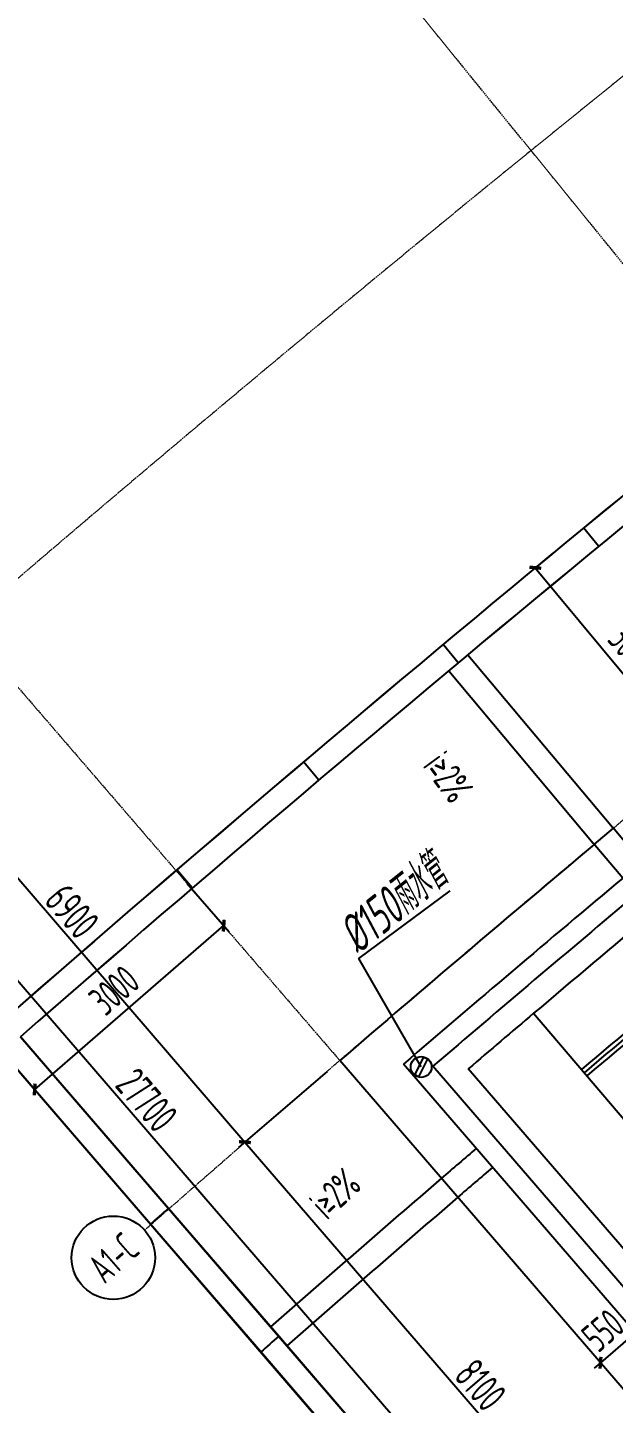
# Model space of a CAD drawing. Header units: millimetres. Extents: x 0 to 12110233, y -6694180 to 0.
# Drawn here: x 11578062 to 11585084, y -6469727 to -6453222 of the extents above; entities that cross this region are included whole.
import ezdxf
from ezdxf.enums import TextEntityAlignment as Align

# ---------------------------------------------------------------- set-up
doc = ezdxf.new("R2010")
doc.units = ezdxf.units.MM
doc.header["$LTSCALE"] = 10
doc.linetypes.add('A1-RG-AXIS-3~4F$0$CENTER', pattern=[50.8, 31.75, -6.35, 6.35, -6.35])
for name, color, linetype in [('A1-RG-AXIS-3~4F$0$A-DIMS-100', 1, 'Continuous'), ('A1-RG-AXIS-3~4F$0$A-SYMB-NAME', 13, 'Continuous'), ('A1-RI-F3$0$0P-RW-E', 210, 'Continuous'), ('A1-RI-F3$0$0P-RW-PR-V', 210, 'Continuous'), ('A1-RI-F3$0$A-DIMS-1：100', 1, 'Continuous'), ('A1-RI-F3$0$A-SYMB', 4, 'Continuous'), ('A1-RI-F3$0$A-SYMB-AREA', 4, 'Continuous'), ('A1-RI-F3$0$A-SYMB-NAME', 4, 'Continuous'), ('A1-RI-F3$0$A-SYMB-STRS', 1, 'Continuous'), ('A1-RI-F3$0$A-TEXT', 4, 'Continuous'), ('A1-RI-F3$0$A-TEXT1', 4, 'Continuous'), ('A1-RI-F3$0$A1-RI-F3$0$A-DETL-PEN0', 247, 'Continuous'), ('A1-RI-F3$0$A1-RI-F3$0$A-DETL-PEN2', 233, 'Continuous'), ('A1-RI-F3$0$Crescent canopy$0$A-DETL-PEN0', 247, 'Continuous'), ('A1-RI-F3$0$Crescent canopy$0$A-DETL-PEN2', 233, 'Continuous')]:
    doc.layers.add(name, color=color, linetype=linetype)
doc.layers.add('A1-RG-AXIS-3~4F$0$A-GRID', color=1, linetype='A1-RG-AXIS-3~4F$0$CENTER', lineweight=9)
doc.styles.add('A1-RG-AXIS-3~4F$0$A1-RG-AXIS$0$XD2008', font='xd-hzs.shx', dxfattribs={"width": 0.7, "bigfont": 'xd-hztxt.shx'})
doc.styles.add('A1-RG-AXIS-3~4F$0$XD2008', font='xd-hzs.shx', dxfattribs={"width": 0.7, "bigfont": 'xd-hztxt.shx'})
doc.styles.add('A1-RI-F3$0$ECADI', font='gbeitc.shx', dxfattribs={"width": 0.7, "bigfont": 'gbcbig.shx'})
doc.styles.add('A1-RI-F3$0$XD2008', font='xd-hzs.shx', dxfattribs={"width": 0.7, "bigfont": 'xd-hztxt.shx'})
doc.dimstyles.new('A1-RG-AXIS-3~4F$0$XD100$0', dxfattribs={"dimscale": 100, "dimtxt": 5.5, "dimasz": 1, "dimexe": 1, "dimexo": 2, "dimgap": 0.5, "dimtad": 1, "dimdec": 0, "dimdsep": 46, "dimtxsty": 'A1-RG-AXIS-3~4F$0$XD2008', "dimblk": 'A1-RG-AXIS-3~4F$0$_ArchTick', "dimblk1": 'A1-RG-AXIS-3~4F$0$_ArchTick', "dimblk2": 'A1-RG-AXIS-3~4F$0$_ArchTick', "dimsah": 1, "dimcen": 2.5, "dimclrt": 4, "dimazin": 0, "dimtfac": 1, "dimtdec": 0, "dimtix": 1, "dimtmove": 0, "dimatfit": 3, "dimfxl": 0, "dimtolj": 1, "dimtzin": 0, "dimarcsym": 0})
doc.dimstyles.new('A1-RI-F3$0$XD100$0', dxfattribs={"dimscale": 100, "dimtxt": 3.5, "dimasz": 2, "dimexe": 1, "dimexo": 2, "dimgap": 1, "dimtad": 1, "dimdec": 0, "dimdsep": 46, "dimtxsty": 'A1-RI-F3$0$XD2008', "dimblk1": 'A1-RI-F3$0$_ArchTick', "dimblk2": 'A1-RI-F3$0$_ArchTick', "dimsah": 1, "dimcen": 2.5, "dimclrd": 1, "dimclre": 1, "dimclrt": 4, "dimaunit": 1, "dimadec": 0, "dimazin": 0, "dimtfac": 1, "dimtdec": 0, "dimtix": 1, "dimtmove": 2, "dimatfit": 3, "dimfxl": 0, "dimtolj": 1, "dimtzin": 0, "dimarcsym": 0})

# ---------------------------------------------------------------- blocks, each defined once
blk = doc.blocks.new('A1-RG-AXIS-3~4F$0$_ArchTick')
at = {"color": 0, "linetype": 'ByBlock', "const_width": 0.4}
blk.add_lwpolyline([(-0.5, -0.5), (0.5, 0.5)], dxfattribs=at)
blk = doc.blocks.new('*D706')
at = {"layer": 'A1-RG-AXIS-3~4F$0$A-DIMS-100', "color": 0, "lineweight": -2}
for p, q in [((11571862, -6454379), (11570195, -6455815)), ((11570271, -6455750), (11588352, -6476735)), ((11589943, -6475365), (11588276, -6476801))]:
    blk.add_line(p, q, dxfattribs=at)
at = {"layer": 'A1-RG-AXIS-3~4F$0$A-DIMS-100', "color": 0, "lineweight": -2, "xscale": 100, "yscale": 100, "zscale": 100}
for p, rotation in [((11570271, -6455750), 130.7474706807866), ((11588352, -6476735), 310.7474706807866)]:
    blk.add_blockref('A1-RG-AXIS-3~4F$0$_ArchTick', p, dxfattribs=dict(at, rotation=rotation))
at = {"layer": 'A1-RG-AXIS-3~4F$0$A-DIMS-100', "color": 4, "insert": (11579491, -6466088), "char_height": 375, "attachment_point": 5, "rotation": 310.7475, "style": 'A1-RG-AXIS-3~4F$0$XD2008'}
blk.add_mtext('\\A1;27700', dxfattribs=at)
blk = doc.blocks.new('*D707')
at = {"layer": 'A1-RG-AXIS-3~4F$0$A-DIMS-100', "color": 0, "lineweight": -2}
for p, q in [((11581653, -6465743), (11580592, -6466657)), ((11580668, -6466592), (11585954, -6472729)), ((11586939, -6471880), (11585878, -6472794))]:
    blk.add_line(p, q, dxfattribs=at)
at = {"layer": 'A1-RG-AXIS-3~4F$0$A-DIMS-100', "color": 0, "lineweight": -2, "xscale": 100, "yscale": 100, "zscale": 100}
for p, rotation in [((11580668, -6466592), 130.7384765822796), ((11585954, -6472729), 310.7384765822796)]:
    blk.add_blockref('A1-RG-AXIS-3~4F$0$_ArchTick', p, dxfattribs=dict(at, rotation=rotation))
at = {"layer": 'A1-RG-AXIS-3~4F$0$A-DIMS-100', "color": 4, "insert": (11583491, -6469505), "char_height": 375, "attachment_point": 5, "rotation": 310.7385, "style": 'A1-RG-AXIS-3~4F$0$XD2008'}
blk.add_mtext('\\A1;8100', dxfattribs=at)
blk = doc.blocks.new('*D708')
at = {"layer": 'A1-RG-AXIS-3~4F$0$A-DIMS-100', "color": 0, "lineweight": -2}
for p, q in [((11577150, -6460515), (11576089, -6461429)), ((11576165, -6461363), (11580668, -6466592)), ((11581653, -6465743), (11580592, -6466657))]:
    blk.add_line(p, q, dxfattribs=at)
at = {"layer": 'A1-RG-AXIS-3~4F$0$A-DIMS-100', "color": 0, "lineweight": -2, "xscale": 100, "yscale": 100, "zscale": 100}
for p, rotation in [((11576165, -6461363), 130.738476582275), ((11580668, -6466592), 310.738476582275)]:
    blk.add_blockref('A1-RG-AXIS-3~4F$0$_ArchTick', p, dxfattribs=dict(at, rotation=rotation))
at = {"layer": 'A1-RG-AXIS-3~4F$0$A-DIMS-100', "color": 4, "insert": (11578596, -6463822), "char_height": 375, "attachment_point": 5, "rotation": 310.7385, "style": 'A1-RG-AXIS-3~4F$0$XD2008'}
blk.add_mtext('\\A1;6900', dxfattribs=at)
blk = doc.blocks.new('*D730')
at = {"layer": 'A1-RG-AXIS-3~4F$0$A-DIMS-100', "color": 0, "lineweight": -2}
for p, q in [((11576910, -6445929), (11569936, -6451766)), ((11578860, -6448259), (11576846, -6445852)), ((11571885, -6454095), (11569871, -6451689))]:
    blk.add_line(p, q, dxfattribs=at)
at = {"layer": 'A1-RG-AXIS-3~4F$0$A-DIMS-100', "color": 0, "lineweight": -2, "xscale": 100, "yscale": 100, "zscale": 100}
for p, rotation in [((11576910, -6445929), 39.92476147491337), ((11569936, -6451766), 219.9247614749133)]:
    blk.add_blockref('A1-RG-AXIS-3~4F$0$_ArchTick', p, dxfattribs=dict(at, rotation=rotation))
at = {"layer": 'A1-RG-AXIS-3~4F$0$A-DIMS-100', "color": 4, "insert": (11573270, -6448665), "char_height": 375, "attachment_point": 5, "rotation": 39.9248, "style": 'A1-RG-AXIS-3~4F$0$XD2008'}
blk.add_mtext('\\A1;9095', dxfattribs=at)
blk = doc.blocks.new('A1-RG-AXIS-3~4F$0$A1zhouhao')
at = {"color": 13}
blk.add_circle((11937809, -6402822), 500, dxfattribs=at)
at = {"style": 'A1-RG-AXIS-3~4F$0$A1-RG-AXIS$0$XD2008', "width": 0.7}
blk.add_attdef('GRID', text='', height=500, dxfattribs=at).set_placement((11937809, -6402822), align=Align.MIDDLE)
blk = doc.blocks.new('A1-RI-F3$0$5erhfh')
at = {"layer": 'A1-RI-F3$0$A-SYMB-AREA', "style": 'A1-RI-F3$0$ECADI', "width": 0.7}
blk.add_attdef('340M2', text='', height=2.5, dxfattribs=at).set_placement((0, 1.25), align=Align.MIDDLE_LEFT)
at = {"layer": 'A1-RI-F3$0$A-SYMB-NAME', "style": 'A1-RI-F3$0$ECADI', "width": 0.7}
blk.add_attdef('CHINESENAME', (-12.29, 3.09), '', height=4.5, dxfattribs=at)
blk = doc.blocks.new('A1-RI-F3$0$A1RUODIANJIAN')
at = {"layer": 'A1-RI-F3$0$A-SYMB-NAME', "linetype": 'ByBlock', "style": 'A1-RI-F3$0$XD2008', "width": 0.7}
blk.add_attdef('A1RUODIANJIAN', (11587156, -6438427), '', height=350, dxfattribs=at)
blk = doc.blocks.new('A1-RI-F3$0$A1-RI-F3$0$CRESCENT')
at = {"layer": 'A1-RI-F3$0$A1-RI-F3$0$A-DETL-PEN0'}
blk.add_arc((761266, 423693), 299488, 129.98894, 130.34323, dxfattribs=at)
at = {"layer": 'A1-RI-F3$0$A1-RI-F3$0$A-DETL-PEN2'}
for p, q in [((567560, 658271), (567379, 658491)), ((565879, 656875), (565696, 657093)), ((565994, 656971), (567726, 654904)), ((565764, 656778), (567496, 654711)), ((564207, 655467), (564022, 655684)), ((568079, 654482), (567726, 654904)), ((567508, 654696), (567738, 654889)), ((567849, 654290), (567496, 654711)), ((562690, 654173), (562504, 654389)), ((566782, 652669), (570610, 648167)), ((560229, 652416), (572444, 638239)), ((560630, 652388), (572472, 638643)), ((572749, 642482), (564459, 652104)), ((572807, 643257), (565222, 652061)), ((571339, 645344), (565575, 652034)), ((569856, 647524), (565999, 652002))]:
    blk.add_line(p, q, dxfattribs=at)
for centre, radius, start, end in [((770689, 411957), 319552, 127.92821, 131.19384), ((770689, 411957), 319267, 127.93148, 131.14309), ((761399, 423538), 301707, 129.9892, 130.74932), ((761388, 423552), 301160, 129.98924, 130.64472), ((761384, 423555), 300905, 129.98926, 130.59704), ((761370, 423572), 300583, 129.98928, 130.34356), ((761388, 423551), 299725, 129.98936, 130.34344), ((761388, 423551), 299625, 129.98937, 130.34343), ((761406, 423530), 300639, 130.34356, 130.5397), ((761388, 423551), 299825, 130.64425, 130.74936), ((761388, 423551), 299525, 130.64415, 130.74936), ((761388, 423551), 299825, 130.74936, 131.26819), ((761388, 423551), 299525, 130.74936, 131.26871), ((761388, 423551), 301700, 131.26495, 131.31907), ((761388, 423551), 299675, 131.26845, 131.32295)]:
    blk.add_arc(centre, radius, start, end, dxfattribs=at)
blk = doc.blocks.new('A1-RI-F3$0$_ArchTick')
at = {"color": 0, "linetype": 'ByBlock', "const_width": 0.4}
blk.add_lwpolyline([(-0.5, -0.5), (0.5, 0.5)], dxfattribs=at)
blk = doc.blocks.new('*D533')
at = {"layer": 'A1-RI-F3$0$A-DIMS-1：100', "color": 1, "linetype": 'ByBlock', "lineweight": -2}
for p, q in [((11579973, -6463486), (11580480, -6464071)), ((11578148, -6465960), (11580414, -6463995)), ((11577706, -6465451), (11578213, -6466036))]:
    blk.add_line(p, q, dxfattribs=at)
at = {"layer": 'A1-RI-F3$0$A-DIMS-1：100', "color": 1, "linetype": 'ByBlock', "lineweight": -2, "xscale": 100, "yscale": 100, "zscale": 100}
for p, rotation in [((11580414, -6463995), 40.92488334424444), ((11578148, -6465960), 220.9248833442444)]:
    blk.add_blockref('A1-RI-F3$0$_ArchTick', p, dxfattribs=dict(at, rotation=rotation))
at = {"layer": 'A1-RI-F3$0$A-DIMS-1：100', "color": 4, "linetype": 'ByBlock', "insert": (11579101, -6464770), "char_height": 350, "attachment_point": 5, "rotation": 40.9249, "style": 'A1-RI-F3$0$XD2008'}
blk.add_mtext('\\A1;3000', dxfattribs=at)
blk = doc.blocks.new('*D534')
at = {"layer": 'A1-RI-F3$0$A-DIMS-1：100', "color": 1, "linetype": 'ByBlock', "lineweight": -2}
for p, q in [((11584358, -6459528), (11584071, -6459766)), ((11584148, -6459702), (11586060, -6462013)), ((11586270, -6461839), (11585983, -6462077))]:
    blk.add_line(p, q, dxfattribs=at)
at = {"layer": 'A1-RI-F3$0$A-DIMS-1：100', "color": 1, "linetype": 'ByBlock', "lineweight": -2, "xscale": 100, "yscale": 100, "zscale": 100}
for p, rotation in [((11584148, -6459702), 129.6011142332151), ((11586060, -6462013), 309.6011142332151)]:
    blk.add_blockref('A1-RI-F3$0$_ArchTick', p, dxfattribs=dict(at, rotation=rotation))
at = {"layer": 'A1-RI-F3$0$A-DIMS-1：100', "color": 4, "linetype": 'ByBlock', "insert": (11585316, -6460682), "char_height": 350, "attachment_point": 5, "rotation": 309.6011, "style": 'A1-RI-F3$0$XD2008'}
blk.add_mtext('\\A1;3000', dxfattribs=at)
blk = doc.blocks.new('*D544')
at = {"layer": 'A1-RI-F3$0$A-DIMS-1：100', "color": 1, "linetype": 'ByBlock', "lineweight": -2}
for p, q in [((11585346, -6468879), (11584929, -6469238)), ((11585298, -6468824), (11585280, -6468804)), ((11585346, -6468879), (11585421, -6468814)), ((11584881, -6469183), (11584864, -6469163)), ((11584929, -6469238), (11584853, -6469304))]:
    blk.add_line(p, q, dxfattribs=at)
at = {"layer": 'A1-RI-F3$0$A-DIMS-1：100', "color": 1, "linetype": 'ByBlock', "lineweight": -2, "xscale": 100, "yscale": 100, "zscale": 100}
for p, rotation in [((11585346, -6468879), 220.7462168750131), ((11584929, -6469238), 40.74621687501305)]:
    blk.add_blockref('A1-RI-F3$0$_ArchTick', p, dxfattribs=dict(at, rotation=rotation))
at = {"layer": 'A1-RI-F3$0$A-DIMS-1：100', "color": 4, "linetype": 'ByBlock', "insert": (11584958, -6468851), "char_height": 350, "attachment_point": 5, "rotation": 40.7462, "style": 'A1-RI-F3$0$XD2008'}
blk.add_mtext('\\A1;550', dxfattribs=at)
blk = doc.blocks.new('A1-RI-F3$0$ysd-ll')
at = {"layer": 'A1-RI-F3$0$0P-RW-PR-V'}
blk.add_lwpolyline([(-25, 120), (25, 120), (25, -120), (-25, -120)], close=True, dxfattribs=at)
blk.add_circle((0, 0), 125, dxfattribs=at)
blk = doc.blocks.new('A1-RI-F3$0$Crescent canopy$0$CRESCENT')
at = {"layer": 'A1-RI-F3$0$Crescent canopy$0$A-DETL-PEN0'}
blk.add_arc((761266, 423693), 299488, 129.98894, 130.34323, dxfattribs=at)
at = {"layer": 'A1-RI-F3$0$Crescent canopy$0$A-DETL-PEN2'}
for p, q in [((567560, 658271), (567379, 658491)), ((565879, 656875), (565696, 657093)), ((565994, 656971), (567726, 654904)), ((565764, 656778), (567496, 654711)), ((564207, 655467), (564022, 655684)), ((568079, 654482), (567726, 654904)), ((567508, 654696), (567738, 654889)), ((567849, 654290), (567496, 654711)), ((562690, 654173), (562504, 654389)), ((566782, 652669), (570610, 648167)), ((562190, 650141), (560230, 652415)), ((562404, 650330), (560630, 652387)), ((572749, 642482), (564459, 652104)), ((572807, 643257), (565222, 652061)), ((571339, 645344), (565575, 652034)), ((569856, 647524), (565999, 652002)), ((563726, 648795), (562404, 650330)), ((563512, 648607), (562190, 650141)), ((565047, 647261), (563726, 648795)), ((564833, 647073), (563512, 648607))]:
    blk.add_line(p, q, dxfattribs=at)
for centre, radius, start, end in [((769989, 412830), 318434, 127.92538, 131.20248), ((769989, 412830), 318149, 127.92865, 131.15156), ((761399, 423538), 301707, 129.9892, 130.74932), ((761388, 423552), 301160, 129.98924, 130.64472), ((761384, 423555), 300905, 129.98926, 130.59704), ((761370, 423572), 300583, 129.98928, 130.34356), ((761388, 423551), 299725, 129.98936, 130.34344), ((761388, 423551), 299625, 129.98937, 130.34343), ((761406, 423530), 300639, 130.34356, 130.5397), ((761388, 423551), 299825, 130.64425, 130.74936), ((761388, 423551), 299525, 130.64415, 130.74936), ((761388, 423551), 299825, 130.74936, 131.26819), ((761388, 423551), 299525, 130.74936, 131.26871), ((761388, 423551), 301700, 131.26495, 131.31907), ((761388, 423551), 299675, 131.26845, 131.32295)]:
    blk.add_arc(centre, radius, start, end, dxfattribs=at)
blk = doc.blocks.new('A1-RG-AXIS-3~4F')
at = {"layer": 'A1-RG-AXIS-3~4F$0$A-GRID', "linetype": 'A1-RG-AXIS-3~4F$0$CENTER', "ltscale": 0.05}
blk.add_lwpolyline([(11682866.1, -6392336.6, 0.1037295), (11569674.9, -6456283.6, 0.1037295)], format="xyb", dxfattribs=at)
at = {"layer": 'A1-RG-AXIS-3~4F$0$A-GRID', "ltscale": 0.05}
blk.add_lwpolyline([(11690526.5, -6414141.6, 0.1045271), (11584753.6, -6473784.9, 0.1045271)], format="xyb", dxfattribs=at)
at = {"layer": 'A1-RG-AXIS-3~4F$0$A-GRID', "linetype": 'A1-RG-AXIS-3~4F$0$CENTER', "ltscale": 0.05}
for points in [[(11599551.6, -6473713.4), (11573311.8, -6441427.7)], [(11566139, -6447430.3), (11593295, -6478949.3)]]:
    blk.add_lwpolyline(points, dxfattribs=at)
blk.add_arc((11778731.9, -6694178.6), 308600, 107.574373, 131.323037, dxfattribs=at)
at = {"layer": 'A1-RG-AXIS-3~4F$0$A-GRID', "ltscale": 0.05}
blk.add_arc((11778731.9, -6694178.6), 301700, 107.53359, 131.336201, dxfattribs=at)
at = {"layer": 'A1-RG-AXIS-3~4F$0$A-SYMB-NAME', "linetype": 'ByBlock'}
ref = blk.add_blockref('A1-RG-AXIS-3~4F$0$A1zhouhao', (-1615834.2, -9534144.9), dxfattribs=dict(at, rotation=41.28872405074253))
ref.add_attrib('GRID', 'A1-C', dxfattribs={"layer": '0', "color": 4, "height": 350, "rotation": 41.28872, "style": 'A1-RG-AXIS-3~4F$0$A1-RG-AXIS$0$XD2008', "width": 0.7}).set_placement((11579090.6, -6467978), align=Align.MIDDLE)
at = {"layer": 'A1-RG-AXIS-3~4F$0$A-DIMS-100'}
for p1, p2, distance, picture, middle in [((11578988.1, -6448411.9), (11572013.5, -6454248.7), -3237.7, '*D730', (11573270.5, -6448665.2)), ((11572013.5, -6454248.7), (11590094, -6475234), -2300, '*D706', (11579491.2, -6466087.6)), ((11577301.9, -6460384), (11581804.9, -6465612.2), -1500.7, '*D708', (11578596.3, -6463822.5)), ((11581804.9, -6465612.2), (11587091, -6471749.5), -1500.7, '*D707', (11583490.9, -6469505.2))]:
    dim = blk.add_aligned_dim(p1=p1, p2=p2, distance=distance, dimstyle='A1-RG-AXIS-3~4F$0$XD100$0', override={"dimtxt": 3.75}, dxfattribs=at)
    dim.commit()
    dim.dimension.update_dxf_attribs({"geometry": picture, "text_midpoint": middle})
blk = doc.blocks.new('A1-RI-F3')
at = {"layer": 'A1-RI-F3$0$A-SYMB'}
blk.add_lwpolyline([(11582780.2, -6465690.5), (11582033.5, -6464388.3), (11583129.4, -6463575.9)], dxfattribs=at)
at = {"layer": 'A1-RI-F3$0$A-SYMB-STRS'}
for points in [[(11582684.3, -6462073.2, 0, 0, 0), (11583634.2, -6463269.6, 80, 0, 0), (11583820.7, -6463504.5, 0, 0, 0)], [(11581235.9, -6467979.4, 0, 0, 0), (11582367.4, -6466953.2, 80, 0, 0), (11582589.7, -6466751.7, 0, 0, 0)]]:
    blk.add_lwpolyline(points, format="xyseb", dxfattribs=at)
for name, p in [('A1-RG-AXIS-3~4F', (0, 0)), ('A1-RI-F3$0$Crescent canopy$0$CRESCENT', (11017346, -7117715.9))]:
    blk.add_blockref(name, p)
at = {"layer": 'A1-RI-F3$0$0P-RW-E', "rotation": 333.1909708781266}
blk.add_blockref('A1-RI-F3$0$ysd-ll', (11582780.2, -6465690.5), dxfattribs=at)
at = {"layer": 'A1-RI-F3$0$A-SYMB-NAME', "linetype": 'ByBlock', "rotation": 306.3838552566431}
blk.add_blockref('A1-RI-F3$0$A1RUODIANJIAN', (9892705.2, 6685510.1), dxfattribs=at).add_auto_attribs({'A1RUODIANJIAN': 'i≥2%'})
at = {"layer": 'A1-RI-F3$0$A-SYMB-NAME', "linetype": 'ByBlock'}
ref = blk.add_blockref('A1-RI-F3$0$A1RUODIANJIAN', (15675072, 6141092.1), dxfattribs=dict(at, xscale=-1, rotation=42.9566770714571))
ref.add_attrib('A1RUODIANJIAN', 'i≥2%', (11581652.9, -6467538.4), dxfattribs={"linetype": 'ByBlock', "height": 350, "rotation": 42.95668, "style": 'A1-RI-F3$0$XD2008', "width": 0.7})
at = {"layer": 'A1-RI-F3$0$A-TEXT'}
ref = blk.add_blockref('A1-RI-F3$0$5erhfh', (11583177.1, -6463819.6), dxfattribs=dict(at, xscale=100.00000000022, yscale=100.00000000022, zscale=100.00000000022, rotation=38.63290923737836))
ref.add_attrib('CHINESENAME', '%%c150雨水管', (11582024.1, -6464345.9), dxfattribs={"layer": 'A1-RI-F3$0$A-SYMB-NAME', "height": 450, "rotation": 38.63291, "style": 'A1-RI-F3$0$ECADI', "width": 0.7})
at = {"layer": 'A1-RI-F3$0$Crescent canopy$0$A-DETL-PEN2'}
blk.add_blockref('A1-RI-F3$0$A1-RI-F3$0$CRESCENT', (11017346, -7117715.9), dxfattribs=at)
at = {"layer": 'A1-RI-F3$0$A-TEXT1', "style": 'A1-RI-F3$0$ECADI', "width": 0.7}
for tag, p in [('（-0.050）', (11743140.2, -6434229.8)), ('（结构标高）', (11749919, -6434229.8))]:
    blk.add_attdef(tag, p, '', height=321.4, dxfattribs=at)
at = {"layer": 'A1-RI-F3$0$A-DIMS-1：100', "linetype": 'ByBlock'}
for p1, p2, distance, picture, middle in [((11584512.2, -6459400.7), (11586424.4, -6461712), -472.7, '*D534', (11585316, -6460682.4)), ((11577575.1, -6465299.9), (11579841.9, -6463334.7), -874, '*D533', (11579100.9, -6464770)), ((11585428.7, -6468975.7), (11585012, -6469334.7), -127.1, '*D544', (11584957.9, -6468850.5))]:
    dim = blk.add_aligned_dim(p1=p1, p2=p2, distance=distance, dimstyle='A1-RI-F3$0$XD100$0', override={"dimasz": 1, "dimadec": 2, "dimazin": 2}, dxfattribs=at)
    dim.commit()
    dim.dimension.update_dxf_attribs({"geometry": picture, "text_midpoint": middle})

msp = doc.modelspace()

# ---------------------------------------------------------------- block references
msp.add_blockref('A1-RI-F3', (0, 0))

doc.saveas('drawing.dxf')
